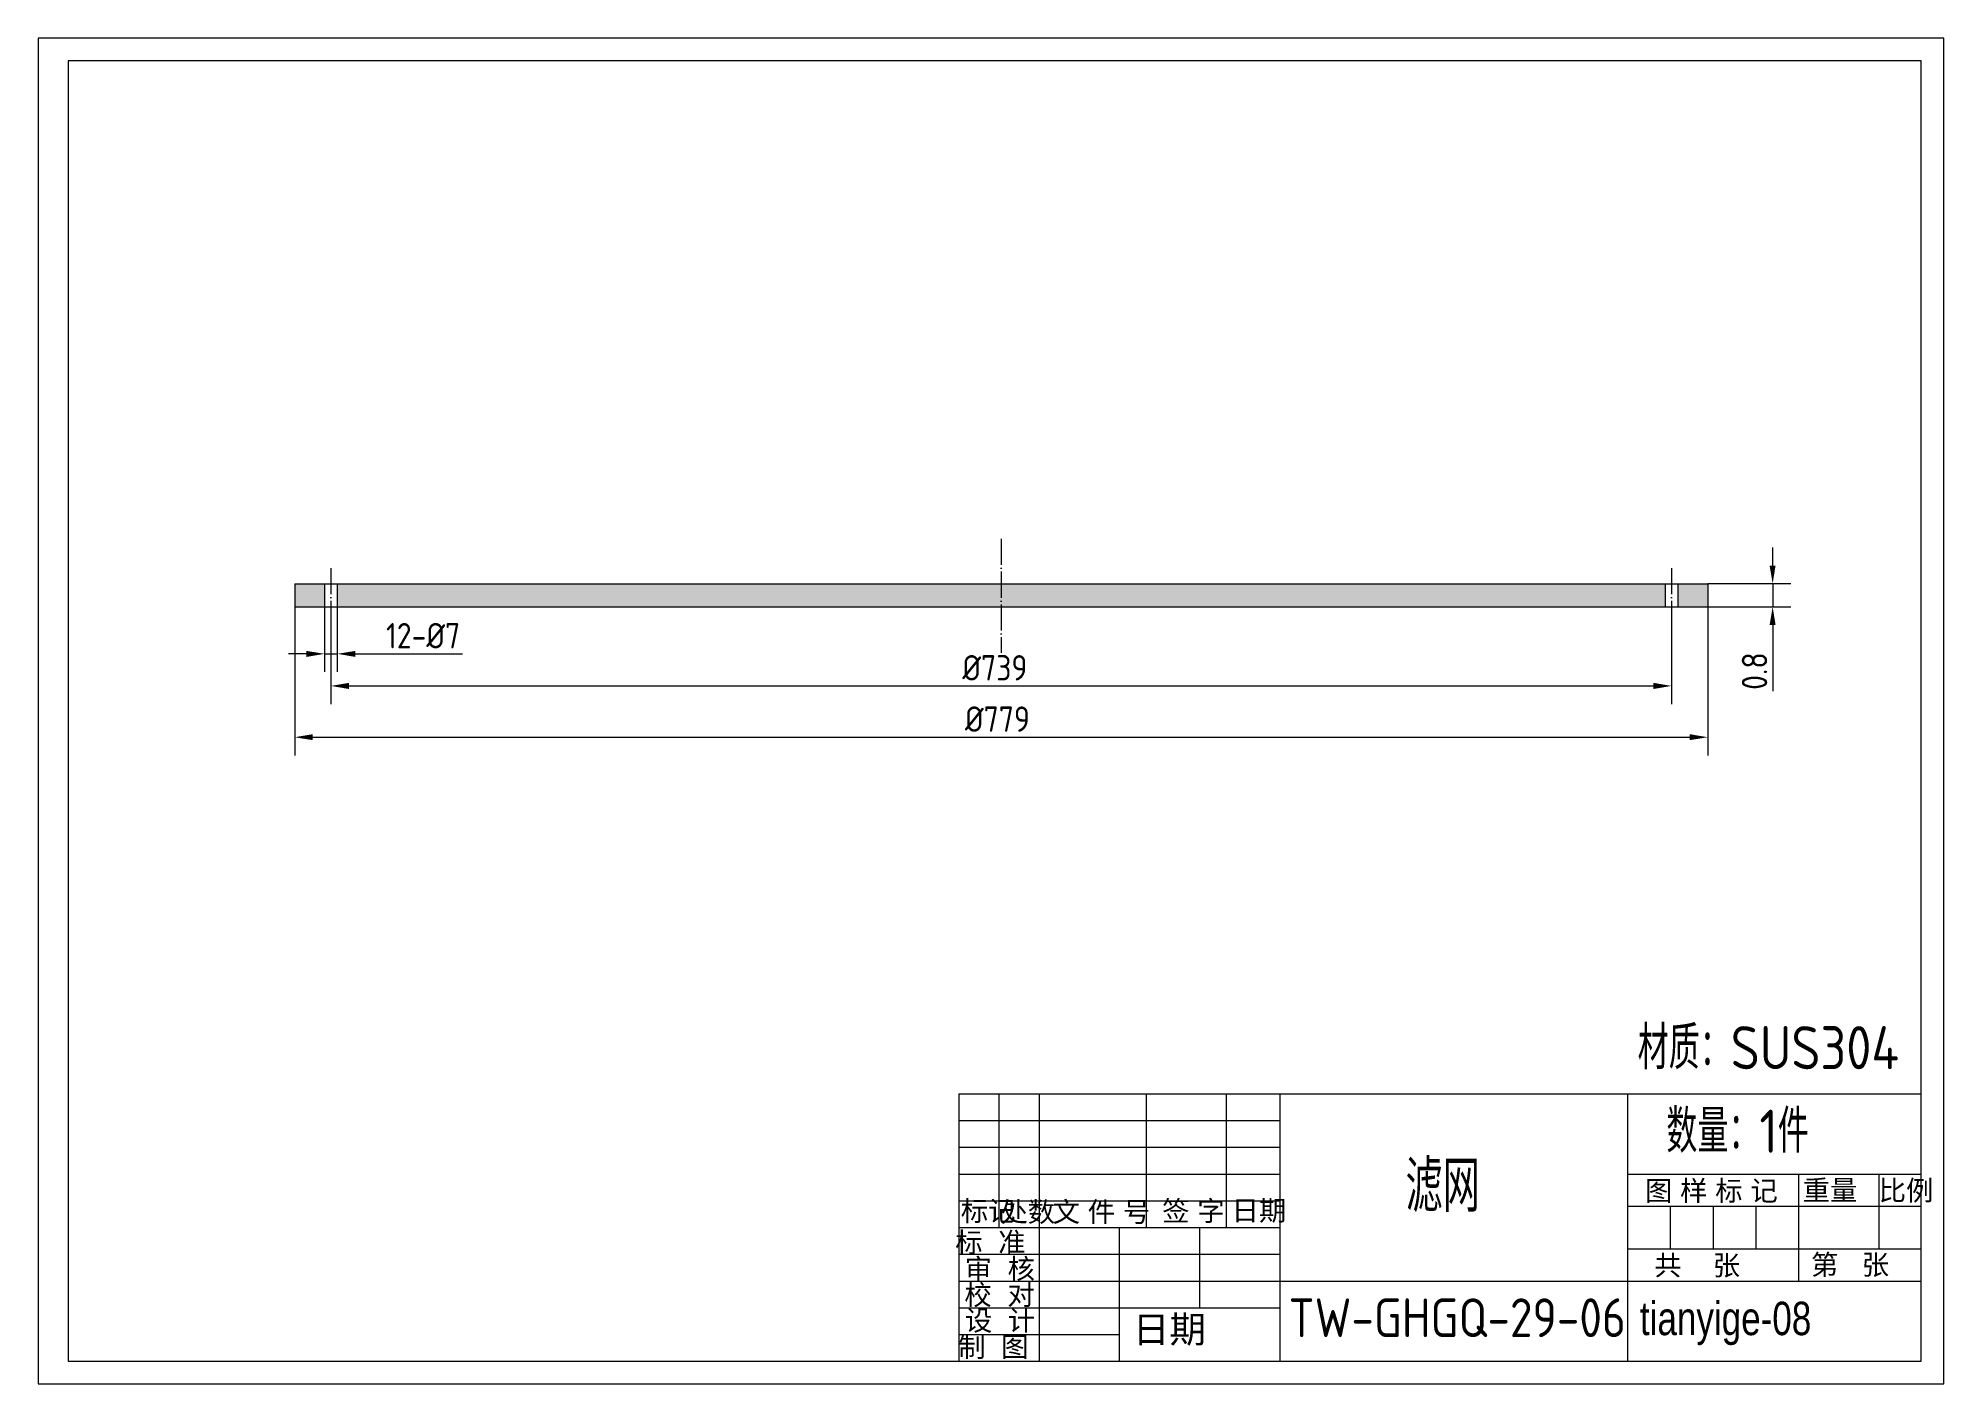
# Model space of a CAD drawing. Header units: millimetres. Extents: x 3770 to 4821, y 1184 to 1926.
import ezdxf

# ---------------------------------------------------------------- set-up
doc = ezdxf.new("R2010")
doc.units = ezdxf.units.MM
doc.linetypes.add('ACAD_ISO04W100', pattern=[30, 24, -3, 0, -3])
doc.layers.add('实线', color=2, linetype='Continuous')
doc.styles.get("Standard").update_dxf_attribs({"font": 'arial.ttf'})
doc.styles.add('工程字', font='gbenor.shx', dxfattribs={"bigfont": 'gbcbig.shx'})
doc.dimstyles.new('ISO-25', dxfattribs={"dimtxt": 2.5, "dimasz": 2.5, "dimexe": 1.25, "dimexo": 0.625, "dimtad": 1, "dimtxsty": 'Standard', "dimcen": 2.5, "dimadec": 0, "dimazin": 0, "dimtfac": 1, "dimtmove": 0, "dimatfit": 3, "dimfxl": 0, "dimarcsym": 0})

# ---------------------------------------------------------------- blocks, each defined once
blk = doc.blocks.new('*D6')
at = {"color": 0, "linetype": 'Continuous', "lineweight": 13, "transparency": 16777216}
for p, q in [((4726.3, 1634.9), (4726.3, 1644.9)), ((4690.5, 1624.9), (4736.3, 1624.9)), ((4726.3, 1624.9), (4726.3, 1612.1)), ((4690.5, 1612.1), (4736.3, 1612.1)), ((4726.3, 1602.1), (4726.3, 1565.6))]:
    blk.add_line(p, q, dxfattribs=at)
at = {"color": 0, "linetype": 'Continuous', "transparency": 16777216}
for points in [[(4724.6, 1634.9), (4727.9, 1634.9), (4726.3, 1624.9)], [(4724.6, 1602.1), (4727.9, 1602.1), (4726.3, 1612.1)]]:
    blk.add_solid(points, dxfattribs=at)
at = {"layer": 'Defpoints', "color": 0, "linetype": 'Continuous', "transparency": 16777216}
for p in [(4690.5, 1624.9), (4690.5, 1612.1), (4726.3, 1612.1)]:
    blk.add_point(p, dxfattribs=at)
at = {"color": 0, "linetype": 'Continuous', "lineweight": 13, "transparency": 16777216, "insert": (4716.3, 1576.7), "char_height": 14, "attachment_point": 5, "rotation": 90, "style": '工程字'}
blk.add_mtext('0.8', dxfattribs=at)
blk = doc.blocks.new('*D7')
at = {"color": 0, "linetype": 'Continuous', "lineweight": 13, "transparency": 16777216}
for p, q in [((3931.5, 1602.5), (3931.5, 1558.5)), ((4670.5, 1602.5), (4670.5, 1558.5)), ((3941.5, 1568.5), (4660.5, 1568.5))]:
    blk.add_line(p, q, dxfattribs=at)
at = {"color": 0, "linetype": 'Continuous', "transparency": 16777216}
for points in [[(3941.5, 1570.2), (3941.5, 1566.8), (3931.5, 1568.5)], [(4660.5, 1570.2), (4660.5, 1566.8), (4670.5, 1568.5)]]:
    blk.add_solid(points, dxfattribs=at)
at = {"layer": 'Defpoints', "color": 0, "linetype": 'Continuous', "transparency": 16777216}
for p in [(3931.5, 1602.5), (4670.5, 1602.5), (4670.5, 1568.5)]:
    blk.add_point(p, dxfattribs=at)
at = {"color": 0, "linetype": 'Continuous', "lineweight": 13, "transparency": 16777216, "insert": (4297.5, 1578.5), "char_height": 14, "attachment_point": 5, "style": '工程字'}
blk.add_mtext('%%c739', dxfattribs=at)
blk = doc.blocks.new('*D8')
at = {"color": 0, "linetype": 'Continuous', "lineweight": 13, "transparency": 16777216}
for p, q in [((3911.5, 1612.1), (3911.5, 1530.2)), ((4690.5, 1612.1), (4690.5, 1530.2)), ((3921.5, 1540.2), (4680.5, 1540.2))]:
    blk.add_line(p, q, dxfattribs=at)
at = {"color": 0, "linetype": 'Continuous', "transparency": 16777216}
for points in [[(3921.5, 1541.9), (3921.5, 1538.6), (3911.5, 1540.2)], [(4680.5, 1541.9), (4680.5, 1538.6), (4690.5, 1540.2)]]:
    blk.add_solid(points, dxfattribs=at)
at = {"layer": 'Defpoints', "color": 0, "linetype": 'Continuous', "transparency": 16777216}
for p in [(3911.5, 1612.1), (4690.5, 1612.1), (4690.5, 1540.2)]:
    blk.add_point(p, dxfattribs=at)
at = {"color": 0, "linetype": 'Continuous', "lineweight": 13, "transparency": 16777216, "insert": (4298.9, 1550.2), "char_height": 14, "attachment_point": 5, "style": '工程字'}
blk.add_mtext('%%c779', dxfattribs=at)
blk = doc.blocks.new('*D9')
at = {"color": 0, "linetype": 'Continuous', "lineweight": 13, "transparency": 16777216}
for p, q in [((3928, 1612.1), (3928, 1576.2)), ((3935, 1612.1), (3935, 1576.2)), ((3918, 1586.2), (3908, 1586.2)), ((3928, 1586.2), (3935, 1586.2)), ((3945, 1586.2), (4004, 1586.2))]:
    blk.add_line(p, q, dxfattribs=at)
at = {"color": 0, "linetype": 'Continuous', "transparency": 16777216}
for points in [[(3918, 1587.8), (3918, 1584.5), (3928, 1586.2)], [(3945, 1587.8), (3945, 1584.5), (3935, 1586.2)]]:
    blk.add_solid(points, dxfattribs=at)
at = {"layer": 'Defpoints', "color": 0, "linetype": 'Continuous', "transparency": 16777216}
for p in [(3928, 1612.1), (3935, 1612.1), (3935, 1586.2)]:
    blk.add_point(p, dxfattribs=at)
at = {"color": 0, "linetype": 'Continuous', "lineweight": 13, "transparency": 16777216, "insert": (3982.3, 1596.2), "char_height": 14, "attachment_point": 5, "style": '工程字'}
blk.add_mtext('12-%%c7', dxfattribs=at)

msp = doc.modelspace()

# ---------------------------------------------------------------- hatches: boundary and pattern name
at = {"lineweight": 13}
h = msp.add_hatch(dxfattribs=at)
h.set_pattern_fill('EARTH', color=6, angle=135, style=0)
h.set_pattern_definition([(135, (-139650.442, -3493.4676), (-8.98025612, 9e-16), [6.35, -6.35]), (135, (-139652.126, -3495.1514), (-8.98025612, 9e-16), [6.35, -6.35]), (135, (-139653.8096, -3496.835), (-8.98025612, 9e-16), [6.35, -6.35]), (225, (-139654.932, -3496.835), (-9e-16, -8.98025612), [6.35, -6.35]), (225, (-139656.616, -3495.1514), (-9e-16, -8.98025612), [6.35, -6.35]), (225, (-139658.3, -3493.4676), (-9e-16, -8.98025612), [6.35, -6.35])])
h.paths.add_polyline_path([(3927.999, 1624.865), (3911.499, 1624.865), (3911.499, 1612.065), (3927.999, 1612.065)])
h.paths.add_polyline_path([(4300.999, 1624.865), (3934.999, 1624.865), (3934.999, 1612.065), (4300.999, 1612.065)])
h.paths.add_polyline_path([(4666.999, 1624.865), (4300.999, 1624.865), (4300.999, 1612.065), (4666.999, 1612.065)])
h.paths.add_polyline_path([(4690.499, 1624.865), (4673.999, 1624.865), (4673.999, 1612.065), (4690.499, 1612.065)])

# ---------------------------------------------------------------- linework, layer by layer
at = {"color": 1, "linetype": 'ACAD_ISO04W100', "lineweight": 13, "ltscale": 0.6}
for p, q in [((4300.999, 1649.621), (4300.999, 1586.731)), ((3931.499, 1633.465), (3931.499, 1602.508)), ((4670.499, 1633.465), (4670.499, 1602.508))]:
    msp.add_line(p, q, dxfattribs=at)
at = {"lineweight": 18}
for p, q in [((3911.499, 1624.865), (3911.499, 1612.065)), ((3911.499, 1624.865), (4690.499, 1624.865)), ((4690.499, 1624.865), (4690.499, 1612.065)), ((3911.499, 1612.065), (4690.499, 1612.065)), ((4690.499, 1612.865), (4690.499, 1612.065))]:
    msp.add_line(p, q, dxfattribs=at)
at = {"linetype": 'Continuous', "lineweight": 18}
for p, q in [((3927.999, 1624.865), (3927.999, 1612.065)), ((3934.999, 1624.865), (3934.999, 1612.065)), ((4666.999, 1624.865), (4666.999, 1612.065)), ((4673.999, 1624.865), (4673.999, 1612.065))]:
    msp.add_line(p, q, dxfattribs=at)
at = {"color": 7, "lineweight": 13}
for p, q in [((4366.075, 1269.861), (4366.075, 1196.134)), ((4277.603, 1210.879), (4366.075, 1210.879))]:
    msp.add_line(p, q, dxfattribs=at)
at = {"layer": '实线', "color": 7, "linetype": 'Continuous', "lineweight": 13}
for p, q in [((3770.05, 1925.709), (3770.05, 1183.641)), ((4820.688, 1925.709), (3770.05, 1925.709)), ((4820.688, 1183.641), (4820.688, 1925.709)), ((3786.687, 1913.216), (3786.687, 1196.134)), ((4808.195, 1913.216), (3786.687, 1913.216)), ((4808.195, 1196.134), (4808.195, 1913.216)), ((3786.687, 1196.134), (4808.195, 1196.134)), ((3770.05, 1183.641), (4820.688, 1183.641))]:
    msp.add_line(p, q, dxfattribs=at)
at = {"layer": '实线', "color": 7, "lineweight": 13}
for p, q in [((4277.603, 1343.587), (4277.603, 1196.134)), ((4277.603, 1343.587), (4808.195, 1343.587)), ((4299.721, 1343.587), (4299.721, 1269.861)), ((4321.839, 1343.587), (4321.839, 1196.134)), ((4380.821, 1343.587), (4380.821, 1269.861)), ((4425.057, 1343.587), (4425.057, 1269.861)), ((4454.547, 1343.587), (4454.547, 1196.134)), ((4646.237, 1343.587), (4646.237, 1196.134)), ((4277.603, 1328.842), (4454.547, 1328.842)), ((4277.603, 1314.097), (4454.547, 1314.097)), ((4277.603, 1299.351), (4454.547, 1299.351)), ((4646.237, 1299.351), (4808.195, 1299.351)), ((4740.607, 1299.351), (4740.607, 1240.37)), ((4784.843, 1299.351), (4784.843, 1258.064)), ((4277.603, 1284.606), (4454.547, 1284.606)), ((4646.237, 1281.657), (4808.195, 1281.657)), ((4669.829, 1281.657), (4669.829, 1258.064)), ((4693.422, 1281.657), (4693.422, 1258.064)), ((4717.014, 1281.657), (4717.014, 1258.064)), ((4277.603, 1269.861), (4454.547, 1269.861)), ((4410.311, 1269.861), (4410.311, 1225.625)), ((4277.603, 1255.115), (4454.547, 1255.115)), ((4646.237, 1258.064), (4808.195, 1258.064)), ((4277.603, 1240.37), (4808.195, 1240.37)), ((4277.603, 1225.625), (4454.547, 1225.625))]:
    msp.add_line(p, q, dxfattribs=at)

# ---------------------------------------------------------------- texts
at = {"layer": '实线', "color": 7, "lineweight": 15, "style": '工程字'}
for s, height, p in [('材质：SUS304', 23.754, (4651.878, 1357.149)), ('数量：1件', 23.754, (4667.708, 1311.085)), ('滤网', 28.5047, (4523.855, 1278.439)), ('TW-GHGQ-29-06', 21.37856, (4459.411, 1209.442))]:
    msp.add_text(s, height=height, dxfattribs=at).set_placement(p)
at = {"layer": '实线', "color": 7, "lineweight": 13}
for s, height, p in [(' 图 样 标 记', 11.059, (4651.588, 1284.62)), ('重量', 11.059, (4742.824, 1284.928)), ('比例', 11.059, (4784.752, 1284.79)), ('标记', 11.059, (4278.731, 1273.453)), ('处数', 11.059, (4300.552, 1272.988)), ('文 件 号', 11.059, (4329.335, 1272.975)), ('签 字', 11.059, (4389.728, 1273.516)), ('日期', 11.059, (4428.003, 1273.721)), (' 标  准', 11.059, (4271.386, 1256.139)), ('审  核', 11.059, (4280.86, 1241.629)), ('共    张', 11.059, (4661.022, 1243.507)), ('第   张', 11.059, (4747.43, 1243.872)), ('校  对', 11.059, (4280.69, 1227.184)), ('设  计', 11.059, (4280.999, 1213.077)), ('日期', 14.7453, (4373.614, 1206.354)), (' 制  图', 11.059, (4273, 1198.5))]:
    msp.add_text(s, height=height, dxfattribs=at).set_placement(p)
at = {"layer": '实线', "color": 7, "lineweight": 13, "width": 0.75}
msp.add_text('tianyige-08', height=18.43167, dxfattribs=at).set_placement((4653.124, 1210.518))

# ---------------------------------------------------------------- dimensions: what is measured, and where the dimension line sits
at = {"color": 6, "linetype": 'Continuous', "lineweight": 13}
dim = msp.add_linear_dim(base=(4726.253, 1612.065), p1=(4690.499, 1624.865), p2=(4690.499, 1612.065), angle=90, text='0.8', dimstyle='ISO-25', override={"dimtxt": 14, "dimasz": 10, "dimexe": 10, "dimexo": 0, "dimgap": 3, "dimtxsty": '工程字', "dimlwd": 13, "dimlwe": 13}, dxfattribs=at)
dim.commit()
dim.dimension.update_dxf_attribs({"geometry": '*D6', "text_midpoint": (4726.253, 1576.726), "dimtype": 160})
for base, p1, p2, text, picture, middle in [((3934.999, 1586.179), (3927.999, 1612.065), (3934.999, 1612.065), '12-%%c<>', '*D9', (3982.333, 1586.179)), ((4690.499, 1540.245), (3911.499, 1612.065), (4690.499, 1612.065), '%%c<>', '*D8', (4298.887, 1540.245)), ((4670.499, 1568.515), (3931.499, 1602.508), (4670.499, 1602.508), '%%c<>', '*D7', (4297.49, 1568.515))]:
    dim = msp.add_linear_dim(base=base, p1=p1, p2=p2, text=text, dimstyle='ISO-25', override={"dimtxt": 14, "dimasz": 10, "dimexe": 10, "dimexo": 0, "dimgap": 3, "dimtxsty": '工程字', "dimlwd": 13, "dimlwe": 13}, dxfattribs=at)
    dim.commit()
    dim.dimension.update_dxf_attribs({"geometry": picture, "text_midpoint": middle, "dimtype": 160})

doc.saveas('drawing.dxf')
